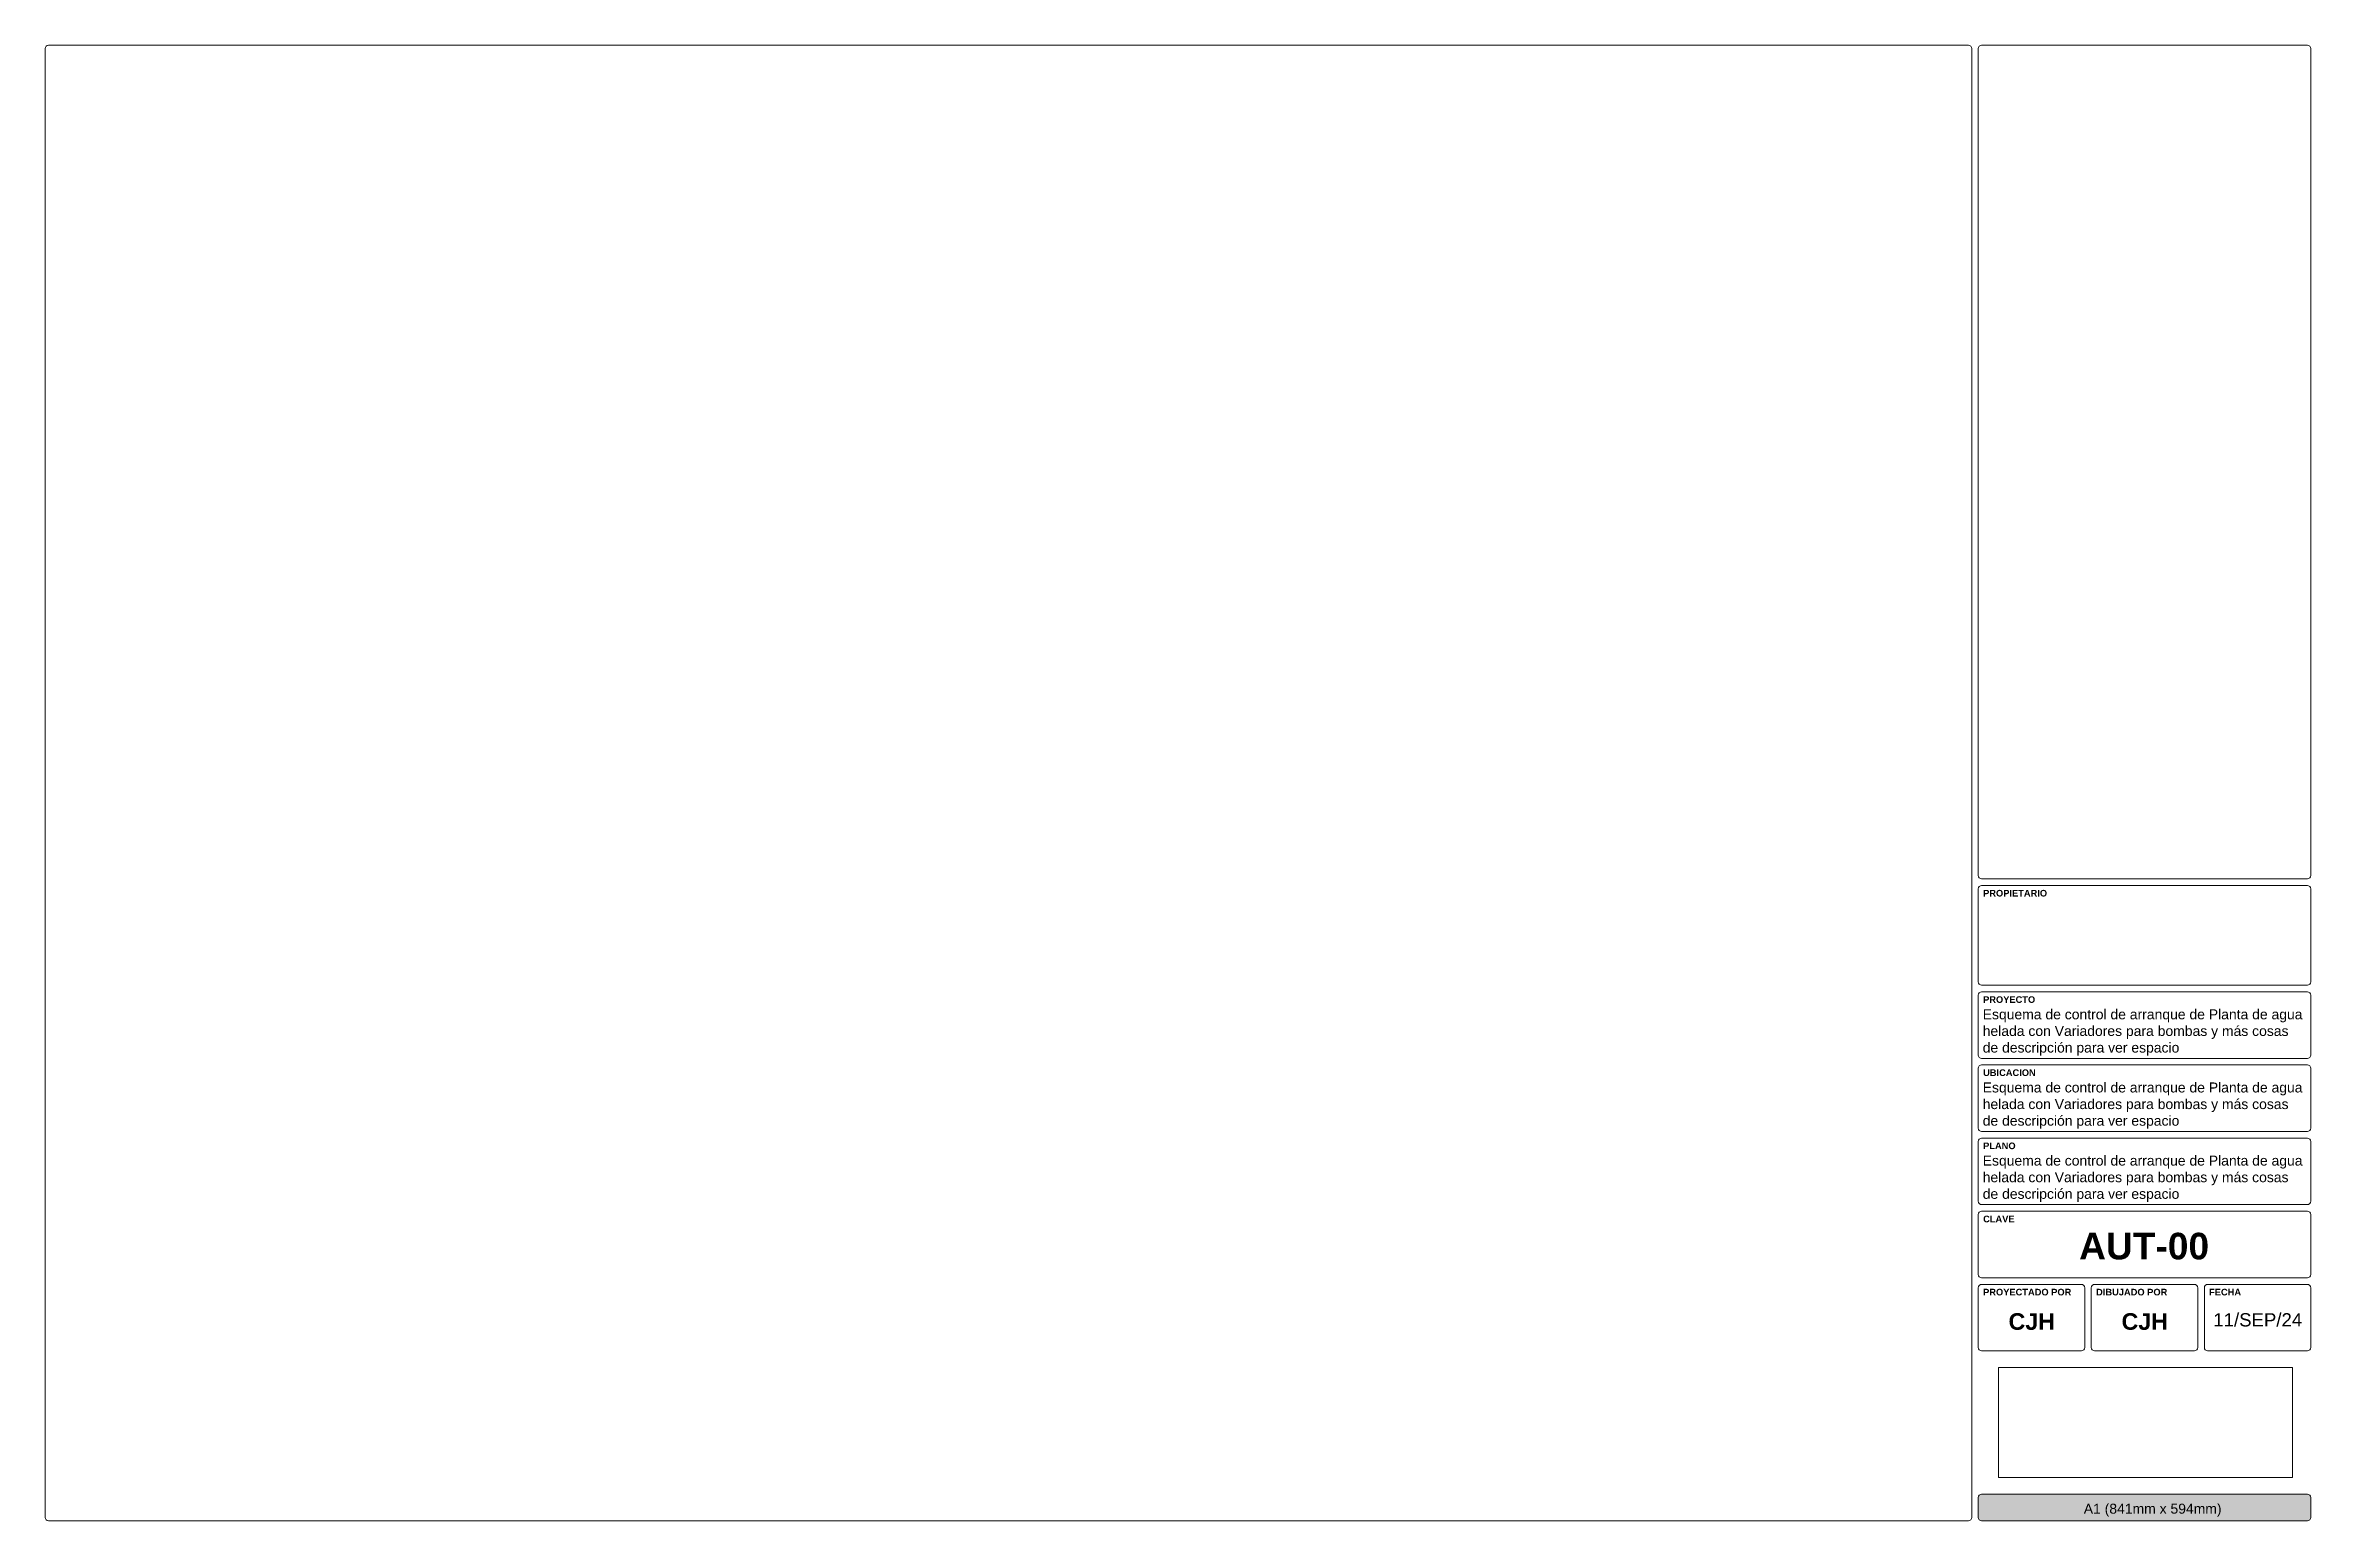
# Paper-space layout 'AUT-00_PL' of a CAD drawing. Header units: millimetres. Extents: x 0.8 to 34.9, y 0.3 to 22.5.
import ezdxf

# ---------------------------------------------------------------- set-up
doc = ezdxf.new("R2010")
doc.units = ezdxf.units.MM
doc.header["$LTSCALE"] = 0.25
doc.header["$MEASUREMENT"] = 0
doc.linetypes.add('ACAD_ISO07W100', pattern=[3, 0, -3])
doc.layers.get('0').update_dxf_attribs({"lineweight": 13})
doc.styles.get("Standard").update_dxf_attribs({"font": 'arial.ttf'})
picture_1 = doc.add_image_def('image1.png', size_in_pixel=(1998, 747))

psp = doc.layouts.new('AUT-00_PL')

# ---------------------------------------------------------------- hatches: boundary and pattern name
h = psp.add_hatch(color=256)
h.dxf.hatch_style = 1
h.paths.add_polyline_path([(34.903, 0.625, 0.414214), (34.853, 0.675), (29.953, 0.675, 0.414214), (29.903, 0.625), (29.903, 0.325, 0.414214), (29.953, 0.275), (34.853, 0.275, 0.414214), (34.903, 0.325)])

# ---------------------------------------------------------------- linework, layer by layer
for p, q in [((29.903, 22.416), (29.903, 9.979)), ((34.853, 22.466), (29.953, 22.466)), ((34.903, 9.979), (34.903, 22.416)), ((29.953, 9.929), (34.853, 9.929))]:
    psp.add_line(p, q)
for points in [[(29.753, 22.466), (0.873, 22.466, 0.414214), (0.823, 22.416), (0.823, 0.325, 0.414214), (0.873, 0.275), (29.753, 0.275, 0.414214), (29.803, 0.325), (29.803, 22.416, 0.414214)], [(34.903, 8.379), (34.903, 9.779, 0.414214), (34.853, 9.829), (29.953, 9.829, 0.414214), (29.903, 9.779), (29.903, 8.379, 0.414214), (29.953, 8.329), (34.853, 8.329, 0.414214)], [(29.953, 7.229), (34.853, 7.229, 0.414214), (34.903, 7.279), (34.903, 8.179, 0.414214), (34.853, 8.229), (29.953, 8.229, 0.414214), (29.903, 8.179), (29.903, 7.279, 0.414214)], [(29.953, 6.129), (34.853, 6.129, 0.414214), (34.903, 6.179), (34.903, 7.079, 0.414214), (34.853, 7.129), (29.953, 7.129, 0.414214), (29.903, 7.079), (29.903, 6.179, 0.414214)], [(29.953, 5.029), (34.853, 5.029, 0.414214), (34.903, 5.079), (34.903, 5.979, 0.414214), (34.853, 6.029), (29.953, 6.029, 0.414214), (29.903, 5.979), (29.903, 5.079, 0.414214)], [(29.953, 3.929), (34.853, 3.929, 0.414214), (34.903, 3.979), (34.903, 4.879, 0.414214), (34.853, 4.929), (29.953, 4.929, 0.414214), (29.903, 4.879), (29.903, 3.979, 0.414214)], [(31.653, 2.829), (33.153, 2.829, 0.414214), (33.203, 2.879), (33.203, 3.779, 0.414214), (33.153, 3.829), (31.653, 3.829, 0.414214), (31.603, 3.779), (31.603, 2.879, 0.414214)], [(33.353, 2.829), (34.853, 2.829, 0.414214), (34.903, 2.879), (34.903, 3.779, 0.414214), (34.853, 3.829), (33.353, 3.829, 0.414214), (33.303, 3.779), (33.303, 2.879, 0.414214)], [(29.903, 0.325, 0.414214), (29.953, 0.275), (34.853, 0.275, 0.414214), (34.903, 0.325), (34.903, 0.625, 0.414214), (34.853, 0.675), (29.953, 0.675, 0.414214), (29.903, 0.625)]]:
    psp.add_lwpolyline(points, format="xyb", close=True)
psp.add_lwpolyline([(31.503, 3.779, 0.414214), (31.453, 3.829), (29.953, 3.829, 0.414214), (29.903, 3.779), (29.903, 2.879, 0.414214), (29.953, 2.829), (31.453, 2.829, 0.414214), (31.503, 2.879), (31.503, 3.779)], format="xyb")
for centre, start, end in [((29.953, 22.416), 90, 180), ((34.853, 22.416), 0, 90), ((29.953, 9.979), 180, 270), ((34.853, 9.979), 270, 0)]:
    psp.add_arc(centre, 0.05, start, end)

# ---------------------------------------------------------------- texts
at = {"attachment_point": 1}
for s, width, insert, char_height in [('{\\fArial|b1|i0|c0|p34;PROPIETARIO}', 1.45278, (29.975, 9.763), 0.1), ('\\pxql;Esquema de control de arranque de Planta de agua helada con Variadores para bombas y más cosas de descripción para ver espacio', 4.85634, (29.969, 7.966), 0.15), ('{\\fArial|b1|i0|c0|p34;PROYECTO}', 1.45278, (29.975, 8.163), 0.1), ('\\pxql;Esquema de control de arranque de Planta de agua helada con Variadores para bombas y más cosas de descripción para ver espacio', 4.85634, (29.969, 6.866), 0.15), ('{\\fArial|b1|i0|c0|p34;UBICACION}', 1.45278, (29.975, 7.063), 0.1), ('{\\fArial|b1|i0|c0|p34;PLANO}', 1.45278, (29.975, 5.963), 0.1), ('\\pxql;Esquema de control de arranque de Planta de agua helada con Variadores para bombas y más cosas de descripción para ver espacio', 4.85634, (29.969, 5.766), 0.15), ('{\\fArial|b1|i0|c0|p34;CLAVE}', 1.45278, (29.975, 4.863), 0.1), ('\\pxqc;{\\fArial|b1|i0|c0|p34;AUT-00}', 4.85634, (29.969, 4.605), 0.4), ('{\\fArial|b1|i0|c0|p34;PROYECTADO POR}', 1.45278, (29.975, 3.763), 0.1), ('{\\fArial|b1|i0|c0|p34;DIBUJADO POR}', 1.45278, (31.675, 3.763), 0.1), ('{\\fArial|b1|i0|c0|p34;FECHA}', 1.45278, (33.375, 3.763), 0.1), ('\\pxqc;{\\fArial|b1|i0|c0|p34;CJH}', 1.47534, (29.969, 3.396), 0.25), ('\\pxqc;{\\fArial|b1|i0|c0|p34;CJH}', 1.47534, (31.669, 3.396), 0.25), ('\\pxqc;11/SEP/24', 1.47534, (33.369, 3.396), 0.2), ('\\pxqc;{\\C255;A1 (841mm x 594mm)}', 2.99547, (31.028, 0.53), 0.15)]:
    psp.add_mtext_dynamic_manual_height_columns(s, width=width, gutter_width=1, heights=[0], dxfattribs=dict(at, insert=insert, char_height=char_height))

# ---------------------------------------------------------------- pictures from other files: only their frames are drawn
at = {"color": 255, "linetype": 'ACAD_ISO07W100', "lineweight": 0}
image = psp.add_image(picture_1, insert=(30.205, 0.925), size_in_units=(4.424, 1.654), dxfattribs=at)
image.dxf.flags = 15

doc.saveas('drawing.dxf')
